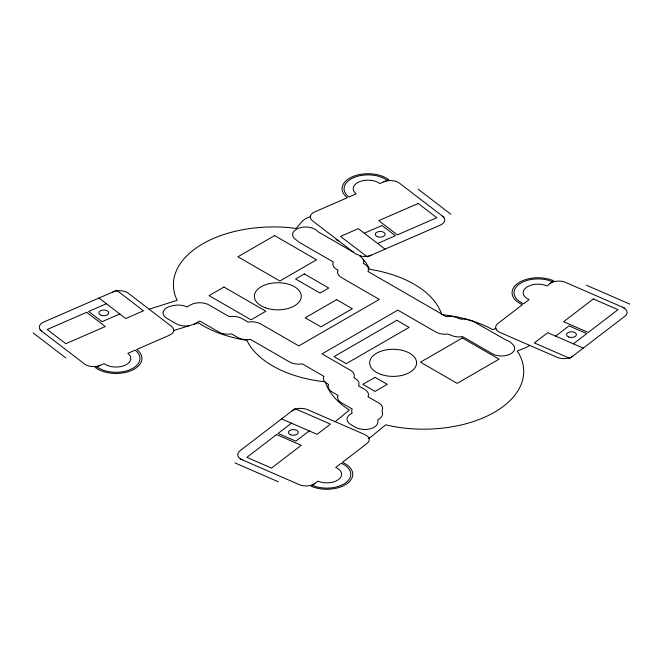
<?xml version="1.0" encoding="UTF-8"?>
<svg xmlns="http://www.w3.org/2000/svg" width="663" height="663" viewBox="0 0 663 663"><rect width="100%" height="100%" fill="white"/><g stroke="black" fill="none" stroke-linecap="round" stroke-linejoin="round"><path stroke-width="0.99" d="M173.59 331.069L173.64 330.605L198.403 322.831L202.712 325.525A100.047 57.764 0 0 0 242.542 339.622L246.934 340.334L248.177 342.87A100.047 57.764 0 0 0 319.972 381.192L325.326 381.805L326.395 384.896A100.047 57.764 0 0 0 347.603 408.922L349.368 410.032L335.171 421.668M310.441 216.113L310.276 216.627A22.235 12.837 0 0 0 301.499 222.088L296.146 228.445L289.109 227.633A100.047 57.764 0 0 0 176.176 298.168L177.203 300.273L149.175 309.24M336.514 239.219L336.1 239.699L338.768 240.942M529.621 345.348L529.024 345.804A22.235 12.837 0 0 1 524.176 348.324L517.19 351L518.822 353.561A100.047 57.764 0 0 1 494.416 412.253A100.047 57.764 0 0 1 392.761 426.35L385.692 424.842L371.106 436.793L368.91 438.309L368.711 437.795M291.447 423.185L278.07 433.436L295.822 441.16L309.207 430.909M555.619 336.116L568.995 325.864L586.755 333.588L573.371 343.84M194.251 324.141L199.745 321L218.782 331.989A13.094 7.558 0 0 0 230.591 334.061L231.561 333.92L237.644 337.434A13.094 7.558 0 0 0 249.462 339.506L250.423 339.365L289.524 361.94A13.094 7.558 0 0 0 301.342 364.012L302.303 363.871L323.917 376.352L323.677 376.907A13.094 7.558 0 0 0 324.414 381.275L324.804 381.739M106.403 303.72L88.643 311.444L102.027 321.696L119.779 313.972M364.252 233.21L382.004 225.486L395.388 235.738L377.628 243.462M189.104 325.748L188.151 325.889A13.094 7.558 0 0 1 176.341 323.817L166.902 318.373A13.094 7.558 0 0 1 171.974 305.867L174.137 305.444A13.094 7.558 0 0 1 186.311 306.621L187.016 306.969L190.488 304.963A13.094 7.558 0 0 1 209.002 304.963L229.241 316.649L230.202 316.508A13.094 7.558 0 0 1 242.012 318.58L248.103 322.094L249.064 321.953A13.094 7.558 0 0 1 260.882 324.025L298.781 345.904L379.311 299.419L341.404 277.532A13.094 7.558 0 0 1 337.823 270.711L338.064 270.156L336.688 269.36A13.094 7.558 0 0 1 333.108 262.548L333.348 261.984L298.955 242.136L294.745 238.705A13.094 7.558 0 0 1 298.557 228.238A13.094 7.558 0 0 1 316.674 230.442L318.439 232L353.586 252.296M387.167 180.386A23.959 13.832 0 0 0 353.603 177.659A23.959 13.832 0 0 0 348.887 197.035L356.188 193.861A14.818 8.561 0 0 1 359.106 181.877A14.818 8.561 0 0 1 379.866 183.56L388.742 179.698A25.94 14.976 0 0 0 352.418 176.748A25.94 14.976 0 0 0 347.313 197.723L314.759 211.887A11.114 6.415 0 0 0 312.571 220.87L355.683 253.904L361.31 256.175A11.114 6.415 0 0 0 371.255 255.164M586.448 285.239L629.85 304.126M624.645 308.113L565.464 282.363A11.114 6.415 0 0 0 549.892 283.623M583.233 348.133L547.721 332.685L534.345 342.937L569.857 358.385L624.861 316.243A11.114 6.415 0 0 0 622.673 307.251M281.584 418.892L317.096 434.348L330.472 424.096L294.96 408.64L239.956 450.79A11.114 6.415 0 0 0 242.144 459.774M240.172 458.92L299.361 484.67A11.114 6.415 0 0 0 314.925 483.402M234.967 462.907L278.369 481.786M359.653 255.794L360.556 256.357M441.417 313.897L367.982 271.499L368.222 270.943A13.094 7.558 0 0 0 364.633 264.123L363.258 263.327L363.506 262.772A13.094 7.558 0 0 0 363.506 259.821L363.291 259.324M442.95 314.776L446.182 316.649L447.144 316.508A13.094 7.558 0 0 1 458.962 318.58L461.299 319.234A13.094 7.558 0 0 1 466.404 319.234L473.109 321.298L506.084 340.053A13.094 7.558 0 0 1 511.496 343.136L513.087 344.818A13.094 7.558 0 0 1 509.416 354.481A13.094 7.558 0 0 1 492.319 353.769L462.65 336.638L461.688 336.779A13.094 7.558 0 0 1 449.879 334.716L447.542 334.061A13.094 7.558 0 0 1 435.732 331.989L397.825 310.11L322.019 353.876L350.487 370.31A13.094 7.558 0 0 1 354.067 377.131L353.827 377.686L355.202 378.482A13.094 7.558 0 0 1 358.791 385.302L358.542 385.858L364.633 389.372A13.094 7.558 0 0 1 368.222 396.192L367.982 396.747L378.788 402.988A13.094 7.558 0 0 1 382.054 410.521L382.054 411.582A13.094 7.558 0 0 1 378.788 419.124L377.869 419.654L377.902 421.991A13.094 7.558 0 0 1 369.788 428.936A13.094 7.558 0 0 1 355.55 427.287L350.835 424.569A13.094 7.558 0 0 1 350.835 413.878L352.21 413.082L351.97 412.527A13.094 7.558 0 0 1 351.97 409.577L352.21 409.021L341.404 402.781A13.094 7.558 0 0 1 337.823 395.968L338.064 395.405L331.972 391.891A13.094 7.558 0 0 1 328.392 385.07L328.633 384.515L325.624 382.576M418.179 189.212L450.881 214.273M443.978 217.273L399.375 183.104A11.114 6.415 0 0 0 383.811 181.844M385.062 249.155L358.302 228.652L340.55 236.384L367.31 256.879L440.298 225.122A11.114 6.415 0 0 0 442.486 216.138M98.969 298.027L125.73 318.53L143.481 310.798L116.721 290.303L43.733 322.061A11.114 6.415 0 0 0 41.545 331.044M40.053 329.909L84.657 364.078A11.114 6.415 0 0 0 100.221 365.338M33.15 332.909L65.852 357.97M360.117 255.91L365.885 262.581L369.846 269.377L374.239 270.09A100.047 57.764 0 0 1 440.605 311.535L441.674 314.635L447.028 315.248A100.047 57.764 0 0 1 488.648 327.489L492.617 329.61L495.783 328.392L496.106 329.229M312.397 485.341A23.959 13.832 0 0 0 345.953 482.614A23.959 13.832 0 0 0 341.238 463.238L335.735 467.456A14.818 8.561 0 0 1 338.652 479.44A14.818 8.561 0 0 1 317.9 481.123L311.212 486.252A25.94 14.976 0 0 0 347.536 483.302A25.94 14.976 0 0 0 342.431 462.335L366.962 443.539A11.114 6.415 0 0 0 364.774 434.547L307.557 409.659A11.114 6.415 0 0 0 291.993 410.919M96.864 366.796A23.959 13.832 0 0 0 130.429 369.523A23.959 13.832 0 0 0 135.144 350.147L127.843 353.321A14.818 8.561 0 0 1 124.926 365.305A14.818 8.561 0 0 1 104.166 363.622L95.29 367.484A25.94 14.976 0 0 0 131.614 370.435A25.94 14.976 0 0 0 136.719 349.459L169.272 335.296A11.114 6.415 0 0 0 171.46 326.312L128.349 293.278A11.114 6.415 0 0 0 112.776 292.018M552.42 281.692A23.959 13.832 0 0 0 518.864 284.41A23.959 13.832 0 0 0 523.579 303.787L529.082 299.568A14.818 8.561 0 0 1 526.165 287.585A14.818 8.561 0 0 1 546.917 285.902L553.613 280.781A25.94 14.976 0 0 0 517.289 283.723A25.94 14.976 0 0 0 522.394 304.698L497.863 323.494A11.114 6.415 0 0 0 500.051 332.478L557.26 357.374A11.114 6.415 0 0 0 572.832 356.106M276.579 434.58L246.851 457.354L271.507 468.086L301.242 445.304L276.579 434.58M593.31 298.947L563.575 321.721L588.238 332.453L617.974 309.671L593.31 298.947M274.615 235.614L237.926 256.788L279.852 280.996L316.533 259.813L274.615 235.614M223.953 287.046L209.11 295.615L251.028 319.815L265.88 311.245L223.953 287.046M304.309 273.935L295.574 278.974L320.03 293.096L328.757 288.049L304.309 273.935M336.622 299.651L305.179 317.801L320.9 326.876L352.343 308.726L336.622 299.651M396.88 320.32L334.003 356.628L346.227 363.689L409.112 327.381L396.88 320.32M375.051 377.305L362.818 384.358L375.051 391.419L387.275 384.358L375.051 377.305M462.384 337.973L420.466 362.172L457.147 383.355L499.065 359.147L462.384 337.973M86.671 312.306L47.214 329.47L65.803 343.707L105.26 326.536L86.671 312.306M418.229 203.475L378.772 220.638L397.361 234.876L436.818 217.713L418.229 203.475M290.626 434.787A4.939 2.851 0 0 0 298.275 432.566A4.939 2.851 0 0 0 291.115 429.856A4.939 2.851 0 0 0 290.626 434.787M101.174 315.29A4.939 2.851 0 0 0 108.757 312.994A4.939 2.851 0 0 0 101.53 310.35A4.939 2.851 0 0 0 101.174 315.29M568.771 337.011A4.939 2.851 0 0 0 576.412 334.79A4.939 2.851 0 0 0 569.26 332.08A4.939 2.851 0 0 0 568.771 337.011M377.57 236.716A4.939 2.851 0 0 0 385.145 234.42A4.939 2.851 0 0 0 377.918 231.777A4.939 2.851 0 0 0 377.57 236.716M381.374 374.57A23.47 13.55 0 0 0 416.579 362.843A23.47 13.55 0 0 0 381.374 351.108A23.47 13.55 0 0 0 381.374 374.57M264.968 307.615A23.47 13.55 0 0 0 301.251 297.041A23.47 13.55 0 0 0 267.247 284.187A23.47 13.55 0 0 0 264.968 307.615"/></g></svg>
